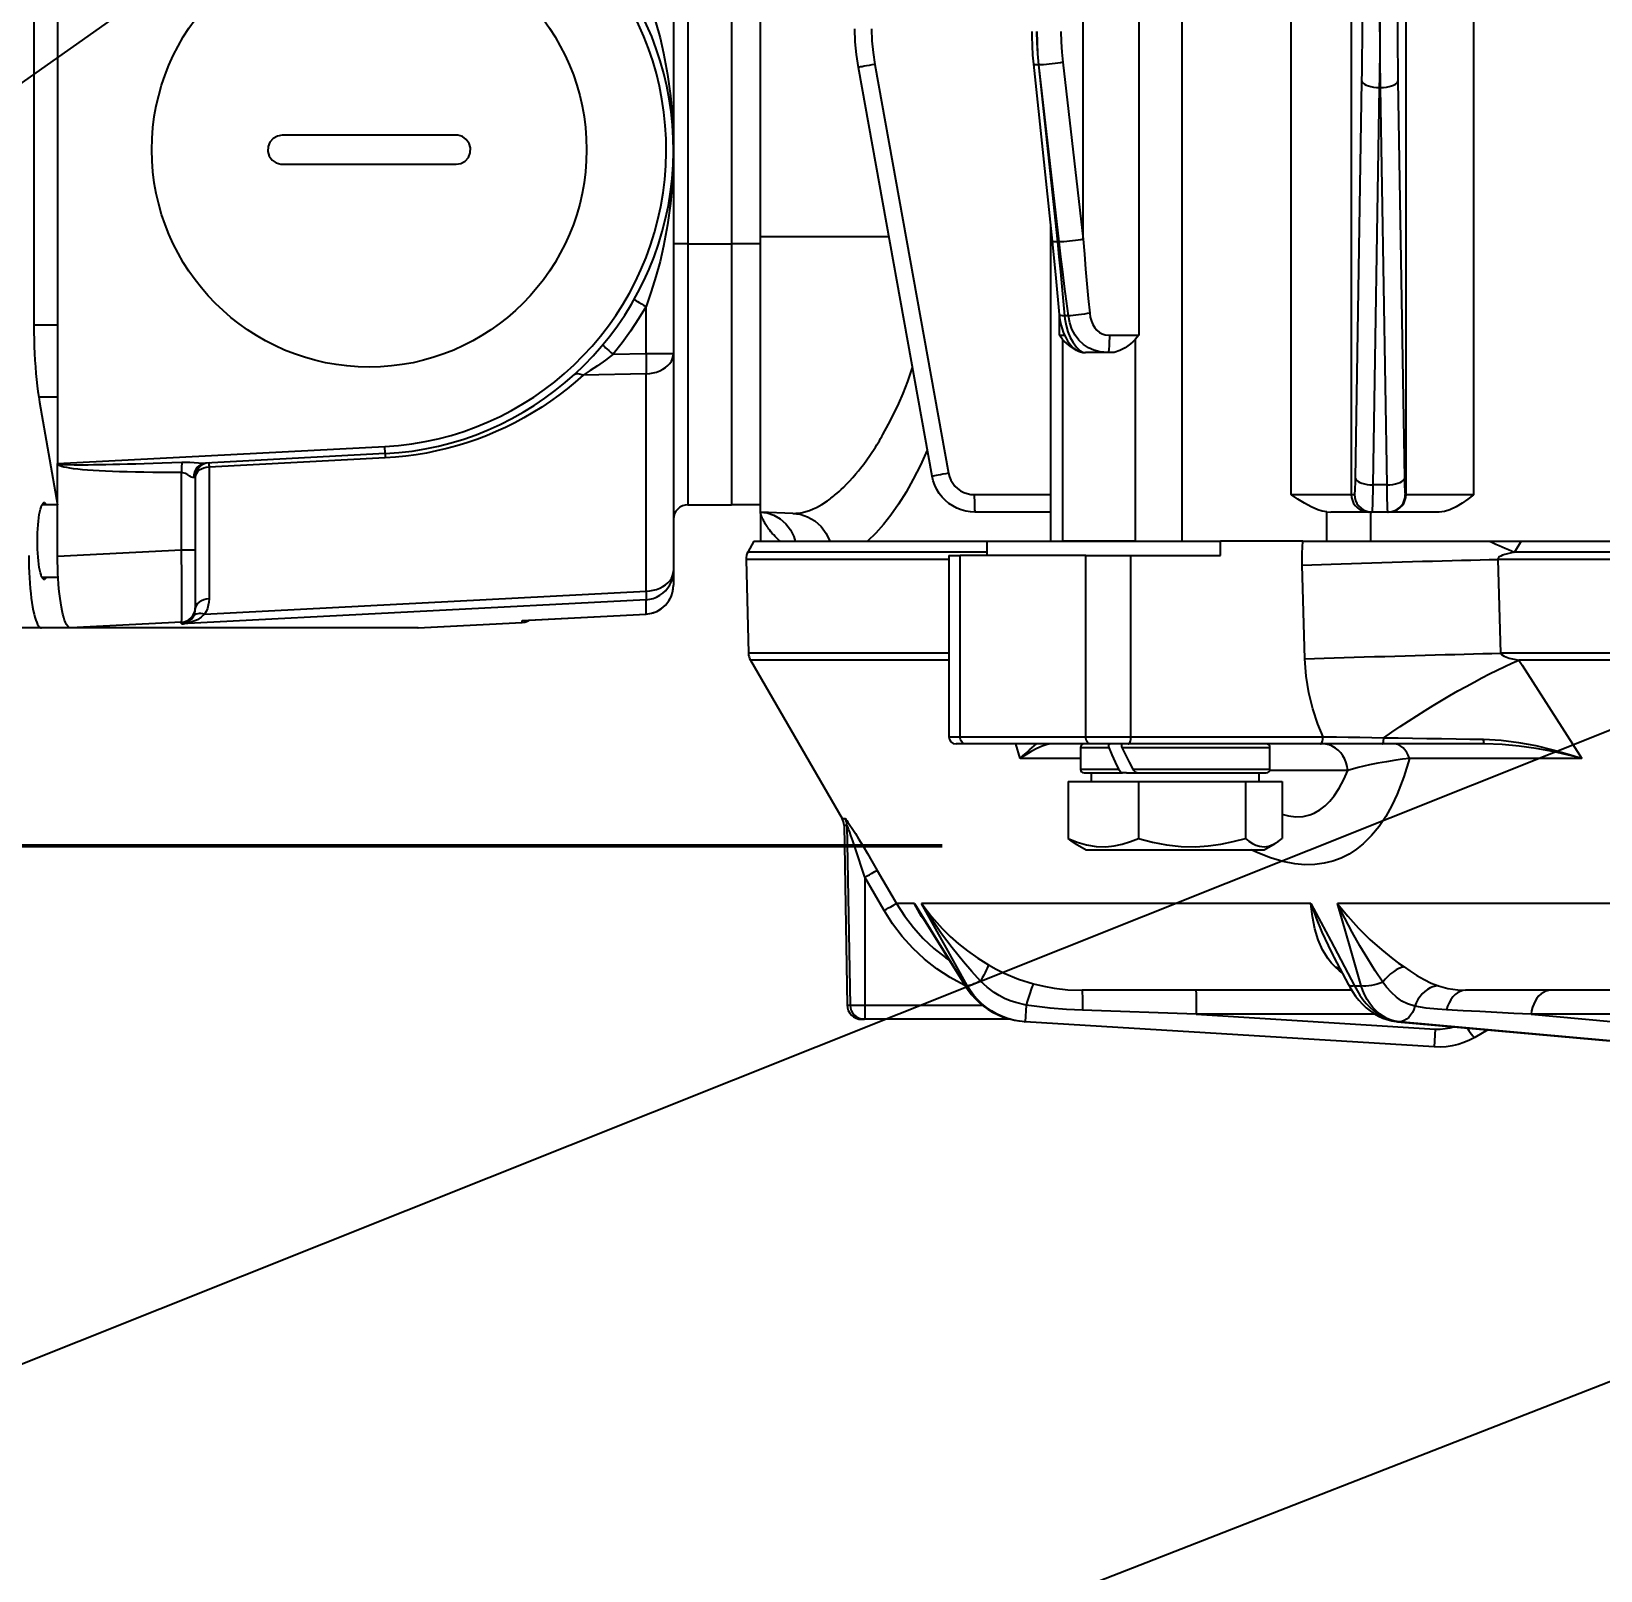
# Model space of a CAD drawing. Header units: millimetres. Extents: x 184 to 2141, y 95 to 1347.
# Drawn here: x 747.52 to 791.14, y 658.96 to 701.73 of the extents above; entities that cross this region are included whole.
import ezdxf
from ezdxf import colors
from ezdxf.entities.mleader import LeaderData, LeaderLine
from ezdxf.math import Vec2, Vec3

# ---------------------------------------------------------------- set-up
doc = ezdxf.new("R2010")
doc.units = ezdxf.units.MM
doc.layers.add('chuda', color=61, linetype='Continuous')
doc.layers.add('gruba', color=7, linetype='Continuous', lineweight=50)
doc.styles.get("Standard").update_dxf_attribs({"font": 'arial.ttf'})

msp = doc.modelspace()

# ---------------------------------------------------------------- linework, layer by layer
at = {"color": 7, "linetype": 'Continuous'}
for p, q in [((785.728, 688.86), (785.728, 783.823)), ((787.607, 783.823), (787.607, 688.86)), ((767.786, 696.028), (767.786, 745.765)), ((782.539, 688.86), (782.539, 740.255)), ((784.208, 740.255), (784.208, 688.86)), ((779.495, 740.082), (779.495, 687.571)), ((776.753, 695.956), (776.753, 739.652)), ((778.303, 739.652), (778.303, 693.29)), ((748.254, 729.316), (748.254, 689.724)), ((747.596, 725.474), (747.596, 693.566)), ((765.773, 723.212), (765.773, 695.827)), ((766.981, 723.212), (766.981, 695.827)), ((766.981, 723.212), (766.981, 695.827)), ((765.37, 720.595), (765.37, 698.445)), ((776.188, 700.875), (776.753, 695.956)), ((772.56, 689.37), (770.508, 700.731)), ((770.964, 700.817), (773.017, 689.456)), ((775.374, 700.824), (775.896, 695.905)), ((775.522, 700.8), (775.517, 700.8)), ((775.517, 700.8), (776.039, 695.881)), ((776.088, 695.881), (775.522, 700.8)), ((784.323, 689.313), (784.503, 700.355)), ((784.986, 700.174), (784.806, 689.131)), ((785.02, 700.174), (784.986, 700.174)), ((785.2, 689.131), (785.02, 700.174)), ((785.503, 700.355), (785.682, 689.313)), ((759.329, 698.847), (754.496, 698.847)), ((765.37, 698.445), (765.37, 692.784)), ((754.496, 698.042), (759.329, 698.042)), ((775.851, 696.333), (775.851, 687.571)), ((765.773, 695.827), (765.37, 695.827)), ((765.773, 695.827), (765.773, 688.578)), ((765.773, 695.827), (766.981, 695.827)), ((766.981, 695.827), (766.981, 688.578)), ((766.981, 695.827), (766.981, 688.578)), ((767.786, 695.827), (766.981, 695.827)), ((767.786, 688.376), (767.786, 696.028)), ((771.358, 696.028), (767.786, 696.028)), ((764.607, 692.784), (764.607, 694.088)), ((748.254, 693.566), (747.596, 693.566)), ((776.096, 693.29), (776.096, 693.816)), ((776.346, 693.828), (776.235, 693.828)), ((776.096, 693.29), (776.242, 693.29)), ((776.181, 693.174), (776.181, 687.571)), ((777.484, 693.29), (778.303, 693.29)), ((778.203, 693.174), (778.203, 687.571)), ((763.691, 692.764), (764.607, 692.784)), ((764.607, 692.784), (765.37, 692.784)), ((765.37, 692.784), (765.37, 686.745)), ((777.448, 692.806), (776.821, 692.806)), ((777.534, 692.806), (777.448, 692.806)), ((764.607, 692.215), (762.856, 692.177)), ((764.607, 686.176), (764.607, 692.215)), ((748.254, 691.572), (747.728, 691.572)), ((747.752, 691.43), (748.254, 688.581)), ((748.254, 689.724), (757.345, 690.2)), ((757.355, 689.999), (752.366, 689.737)), ((757.355, 689.999), (757.345, 690.2)), ((748.254, 689.699), (748.254, 689.724)), ((748.254, 687.147), (748.254, 689.699)), ((757.355, 689.881), (752.461, 689.625)), ((752.461, 689.625), (752.461, 685.965)), ((751.698, 687.326), (751.698, 689.473)), ((752.08, 689.34), (752.032, 689.335)), ((752.08, 689.34), (752.08, 687.326)), ((785.2, 689.131), (784.806, 689.131)), ((773.73, 688.86), (775.851, 688.86)), ((782.539, 688.86), (784.208, 688.86)), ((784.208, 688.86), (784.296, 688.86)), ((785.709, 688.86), (785.728, 688.86)), ((785.728, 688.86), (787.607, 688.86)), ((748.254, 688.578), (747.817, 688.578)), ((765.773, 688.578), (766.981, 688.578)), ((767.786, 688.578), (766.981, 688.578)), ((767.786, 688.376), (767.786, 687.571)), ((768.684, 688.34), (767.786, 688.376)), ((775.851, 688.376), (773.749, 688.376)), ((783.526, 688.383), (783.64, 688.376)), ((783.526, 687.571), (783.526, 688.383)), ((784.691, 688.376), (783.64, 688.376)), ((784.779, 688.376), (784.691, 688.376)), ((784.738, 688.376), (784.738, 687.571)), ((785.227, 688.376), (784.779, 688.376)), ((785.245, 688.376), (785.227, 688.376)), ((786.645, 688.376), (785.245, 688.376)), ((748.254, 687.147), (751.698, 687.326)), ((751.698, 687.326), (752.08, 687.326)), ((752.08, 687.326), (752.08, 685.717)), ((767.602, 687.571), (767.435, 687.263)), ((767.602, 687.571), (774.079, 687.571)), ((774.079, 687.571), (774.079, 687.168)), ((774.079, 687.571), (780.576, 687.571)), ((778.203, 687.571), (776.181, 687.571)), ((780.576, 687.168), (780.576, 687.571)), ((782.861, 687.571), (780.576, 687.571)), ((782.861, 687.571), (788.045, 687.571)), ((788.045, 687.571), (788.924, 687.571)), ((788.924, 687.571), (788.741, 687.263)), ((788.924, 687.571), (836.054, 687.571)), ((767.386, 687.06), (767.455, 684.453)), ((773.021, 687.06), (767.386, 687.06)), ((774.079, 687.263), (767.435, 687.263)), ((773.021, 687.168), (773.021, 682.134)), ((773.021, 687.168), (773.336, 687.168)), ((776.829, 687.168), (773.336, 687.168)), ((773.336, 682.134), (773.336, 687.168)), ((776.829, 687.168), (778.082, 687.168)), ((776.829, 682.134), (776.829, 687.168)), ((778.082, 687.168), (780.576, 687.168)), ((778.082, 682.134), (778.082, 687.168)), ((782.92, 684.295), (782.841, 686.902)), ((836.697, 687.06), (788.282, 687.06)), ((788.282, 687.06), (788.355, 684.453)), ((836.237, 687.263), (788.741, 687.263)), ((747.817, 686.564), (748.269, 686.564)), ((765.37, 686.745), (765.37, 686.345)), ((752.34, 685.536), (764.607, 686.176)), ((764.607, 685.941), (751.698, 685.267)), ((752.08, 685.717), (752.08, 685.68)), ((764.607, 685.541), (764.607, 685.941)), ((747.809, 685.155), (745.795, 685.155)), ((748.609, 685.155), (747.809, 685.155)), ((751.698, 685.315), (748.609, 685.155)), ((758.267, 685.155), (748.609, 685.155)), ((751.698, 685.267), (751.698, 685.315)), ((758.267, 685.155), (761.162, 685.308)), ((758.27, 685.155), (758.267, 685.155)), ((758.27, 685.155), (761.163, 685.308)), ((761.162, 685.36), (764.607, 685.541)), ((761.162, 685.308), (761.162, 685.36)), ((761.163, 685.308), (761.162, 685.308)), ((761.171, 685.36), (764.607, 685.541)), ((764.607, 685.541), (764.607, 685.541)), ((773.021, 684.453), (767.455, 684.453)), ((836.623, 684.453), (788.355, 684.453)), ((767.509, 684.261), (770.054, 679.864)), ((773.021, 684.261), (767.509, 684.261)), ((836.11, 684.261), (788.868, 684.261)), ((773.021, 682.134), (773.336, 682.134)), ((773.336, 682.134), (776.829, 682.134)), ((776.829, 682.134), (778.082, 682.134)), ((778.082, 682.134), (783.421, 682.134)), ((773.485, 681.933), (773.222, 681.933)), ((776.964, 681.933), (773.485, 681.933)), ((775.004, 681.531), (774.886, 681.933)), ((775.98, 681.933), (775.876, 681.933)), ((775.98, 681.933), (775.98, 681.933)), ((776.679, 681.832), (776.679, 681.228)), ((776.679, 681.832), (777.478, 681.832)), ((778.009, 681.933), (776.964, 681.933)), ((777.843, 681.832), (781.947, 681.832)), ((783.348, 681.933), (778.009, 681.933)), ((781.947, 681.228), (781.947, 681.832)), ((785.075, 681.933), (783.348, 681.933)), ((787.912, 681.933), (785.075, 681.933)), ((776.679, 681.531), (775.004, 681.531)), ((776.679, 681.228), (777.744, 681.228)), ((778.146, 681.228), (781.947, 681.228)), ((790.617, 681.531), (785.826, 681.531)), ((776.339, 680.886), (776.339, 679.308)), ((776.339, 680.886), (778.292, 680.886)), ((776.78, 681.127), (777.85, 681.127)), ((776.977, 681.127), (776.977, 680.886)), ((777.964, 681.127), (777.85, 681.127)), ((777.964, 681.127), (778.256, 681.127)), ((778.258, 681.127), (781.846, 681.127)), ((778.292, 680.886), (778.292, 679.308)), ((778.292, 680.886), (781.267, 680.886)), ((781.267, 680.886), (781.267, 679.308)), ((781.267, 680.886), (782.287, 680.886)), ((781.649, 680.886), (781.649, 681.127)), ((784.107, 681.198), (781.942, 681.198)), ((782.287, 680.886), (782.287, 679.308)), ((770.054, 679.864), (770.137, 679.864)), ((770.109, 679.669), (770.196, 674.677)), ((770.191, 679.669), (770.109, 679.669)), ((770.191, 679.669), (770.278, 674.677)), ((776.532, 679.169), (776.836, 678.993)), ((781.79, 678.993), (782.094, 679.169)), ((776.836, 678.993), (778.477, 678.993)), ((778.477, 678.993), (781.79, 678.993)), ((771.222, 677.303), (770.687, 678.226)), ((770.687, 678.226), (770.687, 674.677)), ((772.066, 677.498), (771.569, 677.498)), ((783.086, 677.498), (772.266, 677.498)), ((804.216, 677.498), (783.823, 677.498)), ((772.271, 677.15), (773.482, 675.202)), ((773.482, 675.219), (773.535, 675.216)), ((784.296, 675.213), (784.478, 675.213)), ((770.196, 674.677), (770.278, 674.677)), ((770.278, 674.677), (770.687, 674.677)), ((770.687, 674.677), (773.951, 674.677)), ((770.687, 674.677), (770.687, 674.281)), ((775.176, 674.676), (775.147, 674.213)), ((784.215, 675.086), (776.724, 675.086)), ((803.481, 675.086), (787.382, 675.086)), ((770.68, 674.281), (770.598, 674.281)), ((770.687, 674.281), (770.68, 674.281)), ((774.737, 674.281), (770.687, 674.281)), ((779.897, 674.421), (776.739, 674.532)), ((784.876, 674.421), (779.897, 674.421)), ((779.897, 674.421), (786.541, 674.011)), ((789.202, 674.421), (793.73, 674.012)), ((794.624, 674.421), (789.202, 674.421)), ((775.125, 674.216), (775.14, 674.214)), ((775.147, 674.213), (775.14, 674.214)), ((786.51, 673.513), (775.147, 674.213)), ((785.489, 674.214), (793.236, 673.515)), ((785.517, 674.212), (785.489, 674.214)), ((785.541, 674.212), (785.517, 674.212)), ((785.517, 674.212), (793.263, 673.514)), ((793.286, 673.514), (785.541, 674.212)), ((786.541, 674.011), (786.51, 673.513)), ((788.002, 673.987), (787.641, 673.779))]:
    msp.add_line(p, q, dxfattribs=at)
at = {"color": 7, "linetype": 'Continuous', "flags": 128}
for points in [[(764.607, 702.801), (764.752, 702.388), (764.882, 701.971), (764.995, 701.551), (765.092, 701.13), (765.203, 700.536), (765.285, 699.939), (765.34, 699.342), (765.366, 698.744), (765.369, 698.557)], [(784.503, 700.355), (784.507, 700.605), (784.51, 700.859), (784.513, 701.117), (784.515, 701.378), (784.517, 701.641), (784.518, 701.906), (784.519, 702.173), (784.519, 702.44)], [(785.002, 702.44), (785.002, 702.15), (785.001, 701.86), (785, 701.572), (784.998, 701.285), (784.996, 701.002), (784.993, 700.722), (784.989, 700.445), (784.986, 700.174)], [(785.02, 700.174), (785.016, 700.445), (785.013, 700.722), (785.01, 701.002), (785.008, 701.285), (785.006, 701.572), (785.005, 701.86), (785.004, 702.15), (785.004, 702.44)], [(785.487, 702.44), (785.487, 702.173), (785.488, 701.906), (785.489, 701.641), (785.491, 701.378), (785.493, 701.117), (785.496, 700.859), (785.499, 700.605), (785.503, 700.355)], [(770.508, 700.731), (770.455, 701.087), (770.423, 701.445), (770.412, 701.805)], [(770.876, 701.805), (770.886, 701.474), (770.915, 701.144), (770.964, 700.817)], [(775.327, 701.733), (775.328, 701.594), (775.336, 701.333), (775.352, 701.073), (775.374, 700.824)], [(775.468, 701.733), (775.474, 701.421), (775.49, 701.11), (775.517, 700.8)], [(775.522, 700.8), (775.493, 701.11), (775.475, 701.421), (775.469, 701.733)], [(776.139, 701.733), (776.144, 701.446), (776.161, 701.16), (776.188, 700.875)], [(776.188, 700.875), (776.124, 700.862), (776.052, 700.85), (775.975, 700.838), (775.894, 700.828), (775.812, 700.819), (775.732, 700.811), (775.656, 700.806), (775.585, 700.802), (775.522, 700.8)], [(770.964, 700.817), (770.884, 700.803), (770.807, 700.788), (770.735, 700.775), (770.67, 700.763), (770.614, 700.752), (770.569, 700.744), (770.535, 700.737), (770.515, 700.733), (770.508, 700.731)], [(775.517, 700.8), (775.464, 700.802), (775.423, 700.806), (775.393, 700.811), (775.377, 700.819), (775.374, 700.824)], [(784.503, 700.355), (784.513, 700.324), (784.537, 700.294), (784.573, 700.266), (784.622, 700.241), (784.681, 700.218), (784.749, 700.2), (784.824, 700.186), (784.904, 700.177), (784.986, 700.174)], [(785.02, 700.174), (785.102, 700.177), (785.182, 700.186), (785.256, 700.2), (785.325, 700.218), (785.384, 700.241), (785.432, 700.266), (785.469, 700.294), (785.493, 700.324), (785.503, 700.355)], [(754.496, 698.847), (754.362, 698.825), (754.244, 698.758), (754.154, 698.656), (754.103, 698.531), (754.096, 698.396), (754.135, 698.267), (754.213, 698.158), (754.323, 698.081), (754.453, 698.044), (754.496, 698.042)], [(759.329, 698.042), (759.463, 698.065), (759.582, 698.131), (759.671, 698.233), (759.722, 698.358), (759.729, 698.493), (759.691, 698.622), (759.612, 698.731), (759.502, 698.808), (759.372, 698.845), (759.329, 698.847)], [(765.37, 698.445), (765.37, 698.433), (765.366, 698.145), (765.34, 697.548), (765.285, 696.95), (765.203, 696.353), (765.092, 695.76), (764.995, 695.338), (764.882, 694.918), (764.752, 694.501), (764.607, 694.088)], [(765.369, 698.534), (765.37, 698.456), (765.37, 698.445)], [(775.896, 695.905), (776, 694.873), (776.091, 693.862)], [(776.039, 695.881), (775.986, 695.883), (775.944, 695.886), (775.915, 695.892), (775.899, 695.899), (775.896, 695.905)], [(776.039, 695.881), (776.082, 695.467), (776.123, 695.054), (776.163, 694.642), (776.2, 694.234), (776.235, 693.828)], [(776.753, 695.956), (776.689, 695.943), (776.617, 695.931), (776.54, 695.919), (776.459, 695.909), (776.378, 695.899), (776.298, 695.892), (776.221, 695.886), (776.15, 695.883), (776.088, 695.881)], [(776.346, 693.828), (776.291, 694.234), (776.238, 694.642), (776.186, 695.054), (776.136, 695.467), (776.088, 695.881)], [(776.753, 695.956), (776.788, 695.541), (776.824, 695.128), (776.86, 694.717), (776.898, 694.308), (776.937, 693.903)], [(764.607, 694.088), (764.4, 693.742), (764.179, 693.405), (763.942, 693.079), (763.691, 692.764)], [(764.277, 694.286), (764.282, 694.281), (764.3, 694.269), (764.33, 694.25), (764.371, 694.225), (764.42, 694.196), (764.478, 694.162), (764.541, 694.126), (764.607, 694.088)], [(776.235, 693.828), (776.182, 693.832), (776.141, 693.838), (776.111, 693.846), (776.095, 693.855), (776.091, 693.862)], [(776.092, 693.862), (776.1, 693.778), (776.118, 693.669), (776.142, 693.564), (776.171, 693.463), (776.204, 693.372), (776.239, 693.287), (776.279, 693.207), (776.319, 693.138), (776.362, 693.073), (776.412, 693.009), (776.454, 692.964), (776.491, 692.93), (776.531, 692.9), (776.575, 692.872), (776.625, 692.847), (776.681, 692.827), (776.743, 692.813), (776.809, 692.807), (776.82, 692.807)], [(776.937, 693.903), (776.866, 693.89), (776.79, 693.878), (776.71, 693.866), (776.63, 693.855), (776.551, 693.846), (776.476, 693.838), (776.407, 693.832), (776.346, 693.828)], [(776.937, 693.903), (776.954, 693.79), (776.984, 693.68), (777.023, 693.584), (777.076, 693.495), (777.135, 693.426), (777.206, 693.368), (777.281, 693.328), (777.364, 693.302), (777.484, 693.29)], [(747.596, 693.566), (747.597, 693.368), (747.6, 693.171), (747.606, 692.976), (747.614, 692.784), (747.624, 692.595), (747.636, 692.41), (747.651, 692.23), (747.667, 692.055), (747.685, 691.887), (747.706, 691.727), (747.728, 691.574), (747.752, 691.43)], [(776.235, 693.828), (776.244, 693.746), (776.279, 693.561), (776.33, 693.388), (776.398, 693.225), (776.476, 693.085), (776.571, 692.959), (776.667, 692.869), (776.749, 692.822), (776.821, 692.806)], [(777.448, 692.806), (777.218, 692.827), (777.056, 692.87), (776.905, 692.937), (776.763, 693.032), (776.639, 693.149), (776.531, 693.294), (776.445, 693.458), (776.383, 693.638), (776.346, 693.828)], [(763.403, 693.022), (763.407, 693.016), (763.422, 693), (763.448, 692.975), (763.483, 692.943), (763.527, 692.904), (763.577, 692.861), (763.633, 692.813), (763.691, 692.764)], [(776.181, 693.174), (776.098, 693.288), (776.096, 693.29)], [(776.609, 692.855), (776.572, 692.868), (776.4, 692.972), (776.236, 693.112), (776.181, 693.174)], [(777.484, 693.29), (777.483, 693.206), (777.482, 693.124), (777.479, 693.048), (777.475, 692.979), (777.471, 692.92), (777.466, 692.871), (777.46, 692.836), (777.454, 692.814), (777.448, 692.806)], [(778.203, 693.174), (778.139, 693.107), (778.071, 693.047), (777.925, 692.94), (777.778, 692.861), (777.621, 692.814), (777.534, 692.806)], [(778.303, 693.29), (778.301, 693.288), (778.203, 693.174)], [(763.691, 692.764), (763.478, 692.6), (763.259, 692.442), (763.057, 692.305), (762.856, 692.177)], [(764.607, 692.784), (764.608, 692.705), (764.609, 692.627), (764.61, 692.551), (764.61, 692.476), (764.61, 692.405), (764.609, 692.337), (764.608, 692.274), (764.607, 692.215)], [(764.607, 692.215), (764.708, 692.224), (764.807, 692.241), (764.902, 692.267), (764.991, 692.301), (765.074, 692.343), (765.149, 692.392), (765.214, 692.447), (765.269, 692.508), (765.313, 692.573), (765.344, 692.641), (765.363, 692.712), (765.37, 692.784)], [(762.856, 692.177), (762.639, 691.986), (762.415, 691.802), (762.186, 691.625), (761.951, 691.456), (761.711, 691.294), (761.465, 691.141), (761.215, 690.996), (760.96, 690.858), (760.701, 690.73), (760.438, 690.61), (760.17, 690.498), (759.9, 690.395), (759.626, 690.302), (759.349, 690.217), (759.07, 690.141), (758.788, 690.074), (758.504, 690.017), (758.219, 689.969), (757.932, 689.93), (757.644, 689.901), (757.355, 689.881)], [(762.606, 692.191), (762.627, 692.206), (762.652, 692.216), (762.68, 692.222), (762.711, 692.223), (762.745, 692.219), (762.781, 692.209), (762.818, 692.196), (762.856, 692.177)], [(768.684, 688.34), (768.77, 688.341), (768.86, 688.348), (768.953, 688.364), (769.05, 688.388), (769.151, 688.42), (769.255, 688.462), (769.346, 688.506), (769.49, 688.585), (769.647, 688.687), (769.679, 688.71), (769.712, 688.734), (769.746, 688.76), (769.78, 688.786), (769.814, 688.813), (769.849, 688.842), (769.885, 688.872), (769.921, 688.903), (769.973, 688.949), (770.034, 689.005), (770.102, 689.071), (770.179, 689.148), (770.266, 689.239), (770.351, 689.334), (770.438, 689.435), (770.51, 689.522), (770.566, 689.593), (770.657, 689.71), (770.828, 689.948), (770.983, 690.181), (771.02, 690.241), (771.057, 690.3), (771.093, 690.359), (771.127, 690.416), (771.16, 690.473), (771.192, 690.528), (771.349, 690.814), (771.495, 691.102), (771.628, 691.389), (771.75, 691.673), (771.88, 692.004), (771.998, 692.337), (772.015, 692.389)], [(757.355, 689.999), (757.354, 689.997), (757.354, 689.991), (757.354, 689.982), (757.353, 689.968), (757.354, 689.951), (757.354, 689.931), (757.354, 689.908), (757.355, 689.881)], [(772.428, 690.105), (772.423, 690.094), (772.232, 689.676), (772.035, 689.287), (771.832, 688.926), (771.624, 688.594), (771.414, 688.293), (771.204, 688.026), (770.994, 687.791), (770.763, 687.571)], [(748.254, 689.724), (748.256, 689.723), (748.274, 689.716)], [(748.274, 689.716), (748.272, 689.714), (748.269, 689.712), (748.267, 689.71), (748.264, 689.707), (748.261, 689.705), (748.259, 689.703), (748.256, 689.701), (748.254, 689.699)], [(751.698, 689.473), (751.422, 689.474), (751.155, 689.475), (750.898, 689.477), (750.652, 689.48), (750.416, 689.485), (750.191, 689.49), (749.978, 689.496), (749.775, 689.503), (749.585, 689.511), (749.406, 689.52), (749.24, 689.53), (749.086, 689.541), (748.944, 689.553), (748.815, 689.566), (748.699, 689.58), (748.596, 689.594), (748.506, 689.61), (748.429, 689.626), (748.365, 689.643), (748.315, 689.661), (748.278, 689.679), (748.254, 689.699)], [(748.274, 689.716), (748.297, 689.71), (748.333, 689.705), (748.383, 689.701), (748.446, 689.698), (748.522, 689.695), (748.612, 689.693), (748.714, 689.692), (748.83, 689.691), (748.958, 689.691), (749.099, 689.692), (749.252, 689.694), (749.418, 689.696), (749.596, 689.7), (749.786, 689.703), (749.987, 689.708), (750.2, 689.713), (750.425, 689.72), (750.66, 689.726), (750.906, 689.734), (751.162, 689.742), (751.428, 689.751), (751.704, 689.76)], [(751.704, 689.76), (751.703, 689.731), (751.702, 689.699), (751.701, 689.665), (751.7, 689.629), (751.699, 689.591), (751.699, 689.553), (751.698, 689.513), (751.698, 689.473)], [(751.704, 689.76), (751.928, 689.759), (752.165, 689.744), (752.32, 689.737), (752.366, 689.737)], [(752.366, 689.737), (752.299, 689.727), (752.235, 689.702), (752.177, 689.663), (752.127, 689.613), (752.086, 689.553), (752.056, 689.485), (752.037, 689.412), (752.032, 689.335)], [(752.461, 689.625), (752.386, 689.617), (752.314, 689.599), (752.248, 689.572), (752.19, 689.536), (752.143, 689.494), (752.109, 689.446), (752.087, 689.394), (752.08, 689.34)], [(752.461, 689.742), (752.461, 689.741), (752.46, 689.735), (752.46, 689.725), (752.46, 689.712), (752.46, 689.695), (752.46, 689.675), (752.461, 689.651), (752.461, 689.625)], [(752.032, 689.335), (752.009, 689.338), (751.977, 689.35), (751.942, 689.37), (751.931, 689.376), (751.874, 689.412), (751.811, 689.446), (751.736, 689.47), (751.698, 689.473)], [(773.017, 689.456), (772.936, 689.441), (772.859, 689.427), (772.787, 689.414), (772.722, 689.402), (772.666, 689.391), (772.621, 689.382), (772.587, 689.376), (772.567, 689.372), (772.56, 689.37)], [(773.749, 688.376), (773.62, 688.383), (773.493, 688.404), (773.368, 688.438), (773.247, 688.486), (773.133, 688.546), (773.025, 688.617), (772.926, 688.7), (772.836, 688.793), (772.757, 688.895), (772.689, 689.005), (772.633, 689.122), (772.59, 689.244), (772.56, 689.37)], [(773.017, 689.456), (773.041, 689.358), (773.079, 689.265), (773.13, 689.178), (773.192, 689.098), (773.265, 689.028), (773.347, 688.969), (773.436, 688.922), (773.531, 688.888), (773.629, 688.867), (773.73, 688.86)], [(784.296, 688.86), (784.3, 688.866), (784.304, 688.885), (784.308, 688.916), (784.311, 688.958), (784.314, 689.012), (784.317, 689.075), (784.32, 689.147), (784.322, 689.227), (784.323, 689.313)], [(784.323, 689.313), (784.333, 689.282), (784.357, 689.252), (784.394, 689.224), (784.443, 689.198), (784.502, 689.176), (784.57, 689.158), (784.645, 689.144), (784.724, 689.135), (784.806, 689.131)], [(784.806, 689.131), (784.805, 689.013), (784.803, 688.902), (784.801, 688.799), (784.799, 688.705), (784.797, 688.621), (784.794, 688.548), (784.791, 688.487), (784.788, 688.439), (784.785, 688.404), (784.782, 688.383), (784.779, 688.376)], [(785.2, 689.131), (785.281, 689.135), (785.361, 689.144), (785.436, 689.158), (785.504, 689.176), (785.563, 689.198), (785.612, 689.224), (785.649, 689.252), (785.672, 689.282), (785.682, 689.313)], [(785.227, 688.376), (785.223, 688.383), (785.22, 688.404), (785.217, 688.439), (785.214, 688.487), (785.212, 688.548), (785.209, 688.621), (785.207, 688.705), (785.204, 688.799), (785.203, 688.902), (785.201, 689.013), (785.2, 689.131)], [(785.682, 689.313), (785.684, 689.227), (785.686, 689.147), (785.689, 689.075), (785.692, 689.012), (785.695, 688.958), (785.698, 688.916), (785.702, 688.885), (785.706, 688.866), (785.709, 688.86)], [(747.692, 687.571), (747.693, 687.686), (747.696, 687.8), (747.701, 687.912), (747.709, 688.019), (747.718, 688.121), (747.73, 688.217), (747.743, 688.305), (747.758, 688.384), (747.774, 688.454), (747.792, 688.514), (747.81, 688.562), (747.829, 688.599), (747.849, 688.624), (747.87, 688.637), (747.89, 688.637), (747.91, 688.624), (747.93, 688.599), (747.942, 688.578)], [(773.73, 688.86), (773.73, 688.776), (773.731, 688.694), (773.733, 688.618), (773.734, 688.549), (773.737, 688.49), (773.74, 688.441), (773.743, 688.406), (773.746, 688.384), (773.749, 688.376)], [(783.526, 688.383), (783.402, 688.405), (783.28, 688.441), (783.088, 688.521), (782.903, 688.622), (782.721, 688.736), (782.542, 688.857), (782.539, 688.86)], [(784.208, 688.86), (784.216, 688.776), (784.237, 688.694), (784.273, 688.618), (784.321, 688.549), (784.381, 688.49), (784.45, 688.441), (784.526, 688.406), (784.607, 688.384), (784.691, 688.376)], [(784.296, 688.86), (784.304, 688.776), (784.325, 688.694), (784.361, 688.618), (784.409, 688.549), (784.469, 688.49), (784.538, 688.441), (784.614, 688.406), (784.695, 688.384), (784.779, 688.376)], [(785.227, 688.376), (785.31, 688.384), (785.392, 688.406), (785.468, 688.441), (785.537, 688.49), (785.596, 688.549), (785.645, 688.618), (785.68, 688.694), (785.702, 688.776), (785.709, 688.86)], [(785.245, 688.376), (785.329, 688.384), (785.41, 688.406), (785.486, 688.441), (785.555, 688.49), (785.615, 688.549), (785.663, 688.618), (785.699, 688.694), (785.72, 688.776), (785.728, 688.86)], [(787.607, 688.86), (787.604, 688.857), (787.448, 688.738), (787.289, 688.624), (787.123, 688.522), (786.95, 688.439), (786.801, 688.394), (786.645, 688.376)], [(768.335, 687.571), (768.291, 687.608), (768.245, 687.65), (768.198, 687.695), (768.155, 687.74), (768.116, 687.783), (768.079, 687.827), (768.044, 687.87), (768.02, 687.902), (767.997, 687.934), (767.976, 687.965), (767.957, 687.994), (767.939, 688.022), (767.922, 688.049), (767.907, 688.075), (767.892, 688.102), (767.867, 688.148), (767.847, 688.19), (767.831, 688.228), (767.818, 688.261), (767.806, 688.293), (767.8, 688.313), (767.795, 688.331), (767.791, 688.348), (767.788, 688.363), (767.787, 688.373), (767.786, 688.376)], [(767.786, 688.376), (767.971, 688.352), (768.158, 688.29), (768.337, 688.189), (768.496, 688.05), (768.624, 687.882), (768.716, 687.695), (768.754, 687.571)], [(768.684, 688.34), (768.889, 688.313), (769.096, 688.243), (769.294, 688.128), (769.47, 687.971), (769.612, 687.782), (769.713, 687.571)], [(747.942, 686.564), (747.93, 686.543), (747.91, 686.518), (747.89, 686.505), (747.87, 686.505), (747.849, 686.518), (747.829, 686.543), (747.81, 686.58), (747.792, 686.628), (747.774, 686.688), (747.758, 686.758), (747.743, 686.837), (747.73, 686.925), (747.718, 687.021), (747.709, 687.123), (747.701, 687.23), (747.696, 687.342), (747.693, 687.456), (747.692, 687.571)], [(751.698, 685.315), (751.7, 685.323), (751.701, 685.345), (751.703, 685.381), (751.704, 685.429), (751.705, 685.49), (751.706, 685.564), (751.706, 685.649), (751.707, 685.746), (751.707, 685.853), (751.707, 685.971), (751.707, 686.097), (751.706, 686.232), (751.706, 686.374), (751.705, 686.523), (751.704, 686.677), (751.703, 686.835), (751.701, 686.997), (751.7, 687.161), (751.698, 687.326)], [(782.841, 686.902), (782.841, 687.236), (782.861, 687.571)], [(788.045, 687.571), (788.135, 687.529), (788.225, 687.488), (788.313, 687.448), (788.4, 687.409), (788.487, 687.371), (788.573, 687.334), (788.657, 687.298), (788.741, 687.263)], [(747.454, 687.168), (747.455, 687.01), (747.458, 686.853), (747.463, 686.698), (747.471, 686.546), (747.481, 686.398), (747.492, 686.254), (747.506, 686.116), (747.521, 685.985), (747.539, 685.861), (747.558, 685.744), (747.578, 685.637), (747.6, 685.539), (747.623, 685.451), (747.648, 685.374), (747.673, 685.308), (747.699, 685.253), (747.726, 685.21), (747.753, 685.179), (747.781, 685.161), (747.809, 685.155)], [(748.609, 685.155), (748.581, 685.161), (748.553, 685.179), (748.525, 685.21), (748.499, 685.252), (748.472, 685.306), (748.447, 685.371), (748.423, 685.447), (748.4, 685.534), (748.378, 685.631), (748.358, 685.737), (748.339, 685.851), (748.321, 685.974), (748.306, 686.104), (748.292, 686.241), (748.281, 686.383), (748.271, 686.53), (748.264, 686.68), (748.258, 686.834), (748.255, 686.99), (748.254, 687.147)], [(782.841, 686.902), (783.107, 686.911), (783.378, 686.921), (783.652, 686.93), (783.93, 686.939), (784.21, 686.948), (784.492, 686.957), (784.775, 686.966), (785.058, 686.974), (785.342, 686.983), (785.624, 686.991), (785.906, 686.999), (786.186, 687.007), (786.463, 687.015), (786.737, 687.022), (787.007, 687.029), (787.273, 687.036), (787.534, 687.043), (787.789, 687.049), (788.039, 687.055), (788.282, 687.06)], [(788.741, 687.263), (788.583, 687.229), (788.478, 687.2), (788.407, 687.175), (788.36, 687.154), (788.319, 687.129), (788.294, 687.105), (788.285, 687.091), (788.281, 687.077), (788.281, 687.063), (788.282, 687.06)], [(764.607, 686.176), (764.708, 686.184), (764.807, 686.202), (764.902, 686.228), (764.991, 686.262), (765.074, 686.304), (765.149, 686.353), (765.214, 686.408), (765.269, 686.469), (765.313, 686.534), (765.344, 686.602), (765.363, 686.673), (765.37, 686.745)], [(764.607, 685.941), (764.708, 685.952), (764.807, 685.977), (764.902, 686.013), (764.991, 686.062), (765.074, 686.121), (765.149, 686.19), (765.214, 686.269), (765.269, 686.354), (765.313, 686.446), (765.344, 686.543), (765.363, 686.643), (765.37, 686.745)], [(764.607, 685.541), (764.708, 685.553), (764.807, 685.577), (764.902, 685.614), (764.991, 685.662), (765.074, 685.722), (765.149, 685.791), (765.214, 685.869), (765.269, 685.955), (765.313, 686.047), (765.344, 686.144), (765.363, 686.244), (765.37, 686.345)], [(764.607, 686.176), (764.608, 686.124), (764.609, 686.077), (764.61, 686.037), (764.61, 686.003), (764.61, 685.977), (764.609, 685.957), (764.608, 685.945), (764.607, 685.941)], [(751.698, 685.315), (751.774, 685.326), (751.846, 685.352), (751.912, 685.39), (751.969, 685.44), (752.016, 685.5), (752.051, 685.568), (752.073, 685.641), (752.08, 685.717)], [(752.019, 685.464), (752.045, 685.514), (752.064, 685.568), (752.076, 685.624), (752.08, 685.68)], [(752.461, 685.965), (752.386, 685.957), (752.314, 685.939), (752.248, 685.912), (752.19, 685.876), (752.143, 685.834), (752.109, 685.786), (752.087, 685.734), (752.08, 685.68)], [(752.461, 685.965), (752.457, 685.875), (752.442, 685.785), (752.417, 685.699), (752.383, 685.615), (752.34, 685.536)], [(752.34, 685.536), (752.245, 685.451), (752.139, 685.385), (751.964, 685.314), (751.78, 685.274), (751.701, 685.267), (751.698, 685.267)], [(751.698, 685.267), (751.7, 685.267), (751.739, 685.272), (751.832, 685.3), (751.92, 685.352), (751.972, 685.401), (752.019, 685.464)], [(752.34, 685.536), (752.288, 685.547), (752.238, 685.553), (752.19, 685.553), (752.146, 685.546), (752.106, 685.534), (752.071, 685.516), (752.042, 685.492), (752.019, 685.464)], [(761.162, 685.308), (761.238, 685.319), (761.31, 685.344), (761.357, 685.37)], [(761.162, 685.36), (761.165, 685.36), (761.171, 685.36)], [(761.165, 685.36), (761.164, 685.36), (761.162, 685.36)], [(782.92, 684.295), (783.186, 684.304), (783.456, 684.313), (783.73, 684.322), (784.008, 684.331), (784.287, 684.34), (784.569, 684.349), (784.851, 684.358), (785.135, 684.366), (785.418, 684.375), (785.7, 684.383), (785.982, 684.391), (786.261, 684.399), (786.538, 684.407), (786.812, 684.414), (787.082, 684.421), (787.347, 684.428), (787.608, 684.435), (787.863, 684.441), (788.113, 684.447), (788.355, 684.453)], [(783.421, 682.134), (783.279, 682.478), (783.137, 682.91), (783.028, 683.355), (782.954, 683.82), (782.92, 684.295)], [(788.355, 684.453), (788.363, 684.436), (788.382, 684.414), (788.46, 684.368), (788.593, 684.32), (788.73, 684.287), (788.868, 684.261)], [(785.109, 682.105), (785.336, 682.261), (785.565, 682.415), (785.795, 682.566), (786.025, 682.714), (786.256, 682.859), (786.486, 683.001), (786.716, 683.14), (786.944, 683.274), (787.171, 683.404), (787.396, 683.529), (787.618, 683.65), (787.836, 683.766), (788.052, 683.877), (788.263, 683.981), (788.47, 684.081), (788.671, 684.174), (788.868, 684.261)], [(788.868, 684.261), (788.957, 684.122), (790.358, 681.933), (790.617, 681.531)], [(773.485, 681.933), (773.456, 681.937), (773.428, 681.948), (773.402, 681.967), (773.379, 681.992), (773.361, 682.022), (773.347, 682.057), (773.339, 682.095), (773.336, 682.134)], [(776.964, 681.933), (776.938, 681.937), (776.913, 681.948), (776.889, 681.967), (776.869, 681.992), (776.852, 682.022), (776.839, 682.057), (776.831, 682.095), (776.829, 682.134)], [(778.009, 681.933), (778.023, 681.937), (778.037, 681.948), (778.05, 681.967), (778.061, 681.992), (778.07, 682.022), (778.077, 682.057), (778.081, 682.095), (778.082, 682.134)], [(783.348, 681.933), (783.362, 681.937), (783.376, 681.948), (783.389, 681.967), (783.4, 681.992), (783.409, 682.022), (783.416, 682.057), (783.42, 682.095), (783.421, 682.134)], [(783.421, 682.134), (783.8, 682.129), (784.121, 682.124), (784.447, 682.118), (784.777, 682.112), (785.109, 682.105)], [(785.075, 681.933), (785.081, 681.936), (785.087, 681.945), (785.093, 681.961), (785.098, 681.982), (785.102, 682.008), (785.105, 682.037), (785.108, 682.07), (785.109, 682.105)], [(785.109, 682.105), (785.507, 682.099), (785.908, 682.093), (786.311, 682.087), (786.717, 682.081), (787.124, 682.075), (787.503, 682.069), (787.882, 682.064)], [(775.004, 681.531), (775.007, 681.534), (775.142, 681.659), (775.266, 681.773), (775.393, 681.884), (775.454, 681.933)], [(775.876, 681.933), (775.754, 681.916), (775.619, 681.872), (775.472, 681.804), (775.313, 681.718), (775.164, 681.63), (775.007, 681.533), (775.004, 681.531)], [(777.478, 681.832), (777.465, 681.875), (777.466, 681.907), (777.478, 681.927), (777.493, 681.933), (777.495, 681.933)], [(777.744, 681.228), (777.652, 681.43), (777.563, 681.632), (777.478, 681.832)], [(777.843, 681.832), (777.834, 681.854), (777.826, 681.89), (777.829, 681.917), (777.842, 681.93), (777.853, 681.933)], [(778.146, 681.228), (778.042, 681.429), (777.941, 681.63), (777.843, 681.832)], [(784.107, 681.198), (784.092, 681.305), (784.065, 681.409), (784.025, 681.508), (783.975, 681.6), (783.914, 681.683), (783.843, 681.757), (783.765, 681.818), (783.68, 681.868), (783.589, 681.904), (783.496, 681.925), (783.401, 681.933)], [(785.826, 681.531), (785.79, 681.618), (785.747, 681.697), (785.699, 681.767), (785.645, 681.825), (785.587, 681.872), (785.526, 681.905), (785.462, 681.926), (785.398, 681.933)], [(787.882, 682.064), (788.369, 682.037), (788.85, 681.976), (789.333, 681.886), (789.808, 681.773), (790.211, 681.659), (790.608, 681.534), (790.617, 681.531)], [(787.912, 681.933), (787.907, 681.935), (787.902, 681.942), (787.898, 681.953), (787.894, 681.969), (787.89, 681.988), (787.887, 682.011), (787.884, 682.036), (787.882, 682.064)], [(790.617, 681.531), (790.608, 681.533), (790.211, 681.63), (789.808, 681.718), (789.346, 681.803), (788.877, 681.87), (788.397, 681.916), (787.912, 681.933)], [(777.85, 681.127), (777.83, 681.132), (777.809, 681.145), (777.787, 681.165), (777.764, 681.193), (777.745, 681.227), (777.744, 681.228)], [(778.258, 681.127), (778.258, 681.127), (778.239, 681.132), (778.217, 681.144), (778.191, 681.166), (778.165, 681.197), (778.146, 681.228)], [(785.826, 681.531), (785.672, 681.021), (785.485, 680.535), (785.336, 680.22), (785.168, 679.92), (784.981, 679.64), (784.772, 679.385), (784.541, 679.157), (784.351, 679.005), (784.147, 678.872), (783.929, 678.762), (783.698, 678.676), (783.451, 678.615), (783.19, 678.581), (782.92, 678.576), (782.642, 678.6), (782.304, 678.665), (781.958, 678.767), (781.609, 678.904), (781.424, 678.993)], [(785.826, 681.531), (785.632, 681.507), (785.448, 681.481), (785.185, 681.439), (784.942, 681.395), (784.717, 681.349), (784.401, 681.275), (784.107, 681.198)], [(782.287, 679.979), (782.31, 679.971), (782.461, 679.933), (782.669, 679.909), (782.87, 679.919), (783.059, 679.962), (783.177, 680.009), (783.334, 680.098), (783.48, 680.21), (783.612, 680.342), (783.732, 680.49), (783.874, 680.708), (783.998, 680.945), (784.107, 681.198)], [(770.137, 679.864), (770.146, 679.858), (770.162, 679.839), (770.187, 679.805), (770.218, 679.761), (770.274, 679.677), (770.336, 679.581), (770.424, 679.442), (770.515, 679.293), (770.637, 679.094), (770.76, 678.888), (770.884, 678.679), (771.035, 678.42)], [(770.191, 679.669), (770.19, 679.695), (770.187, 679.72), (770.183, 679.745), (770.177, 679.77), (770.169, 679.795), (770.16, 679.818), (770.149, 679.842), (770.137, 679.864)], [(770.687, 678.226), (770.606, 678.484), (770.505, 678.793), (770.403, 679.099), (770.353, 679.244), (770.303, 679.386), (770.269, 679.48), (770.237, 679.566), (770.22, 679.609), (770.205, 679.644), (770.195, 679.665), (770.191, 679.669)], [(776.532, 679.169), (776.435, 679.232), (776.339, 679.308)], [(776.339, 679.308), (776.593, 679.206), (776.85, 679.13), (777.117, 679.085), (777.385, 679.076), (777.613, 679.098), (777.839, 679.145), (778.067, 679.217), (778.292, 679.308)], [(778.292, 679.308), (778.679, 679.206), (779.071, 679.13), (779.477, 679.085), (779.885, 679.076), (780.232, 679.098), (780.577, 679.145), (780.924, 679.217), (781.267, 679.308)], [(781.267, 679.308), (781.362, 679.233), (781.458, 679.17), (781.556, 679.121), (781.655, 679.089), (781.785, 679.074), (781.915, 679.093), (782.048, 679.144), (782.179, 679.223), (782.287, 679.308)], [(770.687, 678.226), (770.752, 678.263), (770.814, 678.299), (770.872, 678.332), (770.923, 678.361), (770.967, 678.385), (771, 678.403), (771.023, 678.415), (771.035, 678.42)], [(771.035, 678.42), (771.438, 677.724), (771.569, 677.498)], [(771.222, 677.303), (771.286, 677.34), (771.349, 677.376), (771.407, 677.409), (771.458, 677.438), (771.501, 677.462), (771.535, 677.481), (771.558, 677.493), (771.569, 677.498)], [(773.473, 675.217), (773.45, 675.227), (773.062, 675.438), (772.692, 675.681), (772.346, 675.953), (772.024, 676.253), (771.727, 676.581), (771.459, 676.932), (771.222, 677.303)], [(771.569, 677.498), (771.788, 677.155), (772.036, 676.831), (772.31, 676.529), (772.607, 676.251), (772.927, 676), (773.027, 675.935)], [(772.066, 677.498), (772.696, 676.482), (773.482, 675.219)], [(772.066, 677.498), (772.071, 677.489), (772.273, 677.151)], [(772.368, 676.994), (772.267, 677.141), (772.07, 677.49), (772.066, 677.498)], [(773.535, 675.216), (772.954, 676.26), (772.266, 677.498)], [(772.266, 677.498), (772.271, 677.491), (772.538, 677.137), (772.836, 676.803), (773.058, 676.585), (773.293, 676.378), (773.541, 676.182), (773.824, 675.983), (774.123, 675.797)], [(773.904, 675.344), (773.661, 675.607), (773.426, 675.879), (773.115, 676.264), (772.82, 676.66), (772.538, 677.07), (772.271, 677.49), (772.266, 677.498)], [(783.086, 677.498), (783.634, 676.463), (784.296, 675.213)], [(783.756, 675.735), (783.656, 675.844), (783.565, 675.959), (783.41, 676.21), (783.285, 676.493), (783.192, 676.798), (783.126, 677.134), (783.086, 677.491), (783.086, 677.498)], [(783.086, 677.498), (783.089, 677.49), (783.233, 677.093), (783.39, 676.706), (783.562, 676.327), (783.705, 676.046)], [(784.478, 675.213), (784.181, 676.248), (783.823, 677.498)], [(783.823, 677.498), (783.828, 677.491), (784.107, 677.145), (784.403, 676.817), (784.722, 676.502), (785.052, 676.21), (785.363, 675.961), (785.519, 675.845), (785.675, 675.735)], [(785.084, 675.311), (784.874, 675.629), (784.664, 675.96), (784.445, 676.325), (784.231, 676.701), (784.024, 677.09), (783.827, 677.49), (783.823, 677.498)], [(783.704, 676.045), (783.722, 676.009), (784.133, 675.234)], [(774.123, 675.797), (774.119, 675.777), (774.107, 675.744), (774.088, 675.7), (774.063, 675.646), (774.031, 675.582), (773.994, 675.509), (773.951, 675.429), (773.904, 675.344)], [(774.123, 675.797), (774.34, 675.677), (774.564, 675.565), (774.962, 675.399), (775.375, 675.266)], [(783.952, 675.576), (783.879, 675.627), (783.756, 675.735)], [(783.756, 675.735), (783.837, 675.72), (783.886, 675.704)], [(785.675, 675.735), (785.604, 675.72), (785.53, 675.693), (785.453, 675.654), (785.376, 675.603), (785.299, 675.543), (785.223, 675.473), (785.151, 675.395), (785.084, 675.311)], [(785.675, 675.735), (785.833, 675.627), (786.033, 675.497), (786.229, 675.383), (786.428, 675.286), (786.629, 675.208)], [(773.482, 675.219), (773.481, 675.204), (773.482, 675.202)], [(773.482, 675.219), (773.579, 675.073), (773.688, 674.935), (773.813, 674.803), (773.948, 674.683), (774.089, 674.577), (774.238, 674.484), (774.399, 674.401), (774.567, 674.332), (774.846, 674.253), (775.125, 674.216)], [(773.483, 675.203), (773.557, 675.092), (773.651, 674.97), (773.754, 674.856), (773.865, 674.748), (773.983, 674.65), (774.108, 674.56), (774.239, 674.48), (774.374, 674.411), (774.514, 674.351), (774.551, 674.339)], [(773.904, 675.344), (773.839, 675.313), (773.778, 675.286), (773.721, 675.262), (773.67, 675.243), (773.625, 675.229), (773.587, 675.219), (773.557, 675.215), (773.535, 675.216)], [(775.147, 674.213), (774.981, 674.23), (774.817, 674.261), (774.651, 674.306), (774.49, 674.366), (774.345, 674.434), (774.205, 674.513), (774.069, 674.606), (773.941, 674.711), (773.826, 674.822), (773.72, 674.943), (773.622, 675.075), (773.535, 675.216)], [(775.176, 674.676), (774.88, 674.743), (774.724, 674.796), (774.573, 674.862), (774.423, 674.94), (774.28, 675.03), (774.086, 675.178), (773.904, 675.344)], [(775.375, 675.266), (775.367, 675.254), (775.355, 675.231), (775.341, 675.195), (775.323, 675.147), (775.303, 675.089), (775.28, 675.022), (775.256, 674.945), (775.23, 674.861), (775.203, 674.771), (775.176, 674.676)], [(775.375, 675.266), (775.659, 675.197), (775.947, 675.145), (776.333, 675.101), (776.724, 675.086)], [(784.296, 675.213), (784.246, 675.206), (784.204, 675.204), (784.171, 675.208), (784.147, 675.218), (784.133, 675.233)], [(784.135, 675.235), (784.164, 675.178), (784.242, 675.049), (784.327, 674.926), (784.42, 674.81), (784.519, 674.701), (784.625, 674.602), (784.735, 674.513), (784.848, 674.437), (784.964, 674.371), (785.084, 674.316), (785.207, 674.272), (785.331, 674.239), (785.456, 674.219), (785.489, 674.216)], [(784.296, 675.213), (784.444, 674.954), (784.53, 674.833), (784.621, 674.72), (784.72, 674.616), (784.823, 674.522), (784.933, 674.437), (785.048, 674.365), (785.161, 674.307), (785.277, 674.263), (785.397, 674.23), (785.517, 674.212)], [(785.084, 675.311), (785.008, 675.281), (784.93, 675.255), (784.85, 675.234), (784.77, 675.218), (784.691, 675.208), (784.615, 675.204), (784.544, 675.206), (784.478, 675.213)], [(785.541, 674.212), (785.425, 674.23), (785.312, 674.26), (785.199, 674.306), (785.091, 674.365), (784.99, 674.435), (784.896, 674.517), (784.805, 674.613), (784.721, 674.72), (784.65, 674.83), (784.586, 674.948), (784.528, 675.077), (784.478, 675.213)], [(785.97, 674.647), (785.767, 674.709), (785.611, 674.789), (785.464, 674.894), (785.326, 675.021), (785.19, 675.175), (785.084, 675.311)], [(786.629, 675.208), (786.552, 675.202), (786.474, 675.183), (786.397, 675.151), (786.321, 675.108), (786.248, 675.053), (786.18, 674.988), (786.117, 674.913), (786.061, 674.831), (786.011, 674.742), (785.97, 674.647)], [(786.629, 675.208), (786.891, 675.136), (787.167, 675.096), (787.382, 675.086)], [(770.278, 674.677), (770.287, 674.599), (770.311, 674.525), (770.349, 674.456), (770.399, 674.396), (770.459, 674.347), (770.528, 674.311), (770.603, 674.289), (770.68, 674.281)], [(776.739, 674.532), (776.29, 674.555), (775.841, 674.592), (775.176, 674.676)], [(776.724, 675.086), (776.726, 675.08), (776.728, 675.061), (776.73, 675.03), (776.731, 674.987), (776.733, 674.933), (776.735, 674.869), (776.736, 674.795), (776.737, 674.714), (776.738, 674.625), (776.739, 674.532)], [(779.888, 675.086), (779.889, 675.08), (779.89, 675.061), (779.892, 675.029), (779.893, 674.985), (779.893, 674.929), (779.894, 674.864), (779.895, 674.789), (779.896, 674.705), (779.896, 674.615), (779.897, 674.52), (779.897, 674.421)], [(787.382, 675.086), (787.305, 675.079), (787.23, 675.056), (787.158, 675.018), (787.09, 674.967), (787.027, 674.902), (786.971, 674.825), (786.923, 674.739), (786.884, 674.643), (786.855, 674.54)], [(789.756, 675.086), (789.685, 675.08), (789.615, 675.061), (789.547, 675.029), (789.483, 674.985), (789.423, 674.929), (789.368, 674.864), (789.319, 674.789), (789.278, 674.705), (789.244, 674.615), (789.219, 674.52), (789.202, 674.421)], [(785.97, 674.647), (785.942, 674.556), (785.904, 674.473), (785.857, 674.397), (785.803, 674.333), (785.742, 674.281), (785.677, 674.243), (785.609, 674.22), (785.541, 674.212)], [(786.855, 674.54), (786.607, 674.558), (786.287, 674.594), (785.97, 674.647)], [(789.202, 674.421), (788.726, 674.445), (788.253, 674.469), (787.783, 674.493), (787.317, 674.517), (786.855, 674.54)], [(786.541, 674.011), (786.678, 674.009), (786.815, 674.021), (786.95, 674.046), (787.05, 674.073)], [(787.43, 674.039), (787.473, 673.974), (787.515, 673.914), (787.552, 673.863), (787.584, 673.823), (787.61, 673.796), (787.629, 673.781), (787.641, 673.779)], [(787.641, 673.779), (787.492, 673.701), (787.337, 673.636), (787.177, 673.583), (787.013, 673.545), (786.846, 673.52), (786.678, 673.51), (786.51, 673.513)]]:
    msp.add_lwpolyline(points, dxfattribs=at)
at = {"color": 7, "linetype": 'Continuous'}
msp.add_circle((756.913, 698.445), 6.041, dxfattribs=at)
for centre, radius, start, end in [((756.913, 698.445), 8.256, 273, 75.5225), ((756.913, 698.445), 8.457, 273, 71.0402), ((752.483, 689.34), 0.403, 93, 180), ((765.773, 688.175), 0.403, 90, 180), ((767.789, 687.071), 0.403, 151.5, 181.5), ((764.564, 686.345), 0.805, 273.0115, 0), ((761.141, 685.71), 0.403, 273.0432, 302.4396), ((767.857, 684.463), 0.403, 181.5, 210.0678), ((773.222, 682.134), 0.201, 180, 270), ((776.78, 681.832), 0.101, 90, 180), ((781.846, 681.832), 0.101, 0, 90), ((776.78, 681.228), 0.101, 180, 270), ((781.846, 681.228), 0.101, 270, 0), ((769.706, 679.662), 0.403, 1, 30.0678), ((770.598, 674.684), 0.403, 181, 270)]:
    msp.add_arc(centre, radius, start, end, dxfattribs=at)
at = {"layer": 'gruba'}
msp.add_line((772.833, 679.099), (595.03, 679.099), dxfattribs=at)

# ---------------------------------------------------------------- leaders
at = {"layer": 'chuda'}
ml = msp.add_multileader_mtext('Standard', dxfattribs=at)
ml.set_content('55', color=256)
ml.set_leader_properties()
ml.build(insert=Vec2(0, 0))
ctx = ml.context
ctx.base_point, ctx.char_height, ctx.plane_origin = Vec3(519.321, 582.554), 7, Vec3(1076.232, 795.975)
ctx.text_align_type = 2
notes = []
notes.append((ctx, [(0, (1, 1, 0), (541.401, 582.554), (-1, 0), 8, [(0, [(1076.232, 795.975)], 0, [])])]))
ctx.mtext.insert, ctx.mtext.alignment, ctx.mtext.flow_direction = Vec3(531.401, 586.114), 3, 5
ml = msp.add_multileader_mtext('Standard', dxfattribs=at)
ml.set_content('54', color=256)
ml.set_leader_properties()
ml.build(insert=Vec2(0, 0))
ctx = ml.context
ctx.base_point, ctx.char_height, ctx.plane_origin = Vec3(627.694, 608.915), 7, Vec3(1101.298, 785.145)
ctx.text_align_type = 2
notes.append((ctx, [(0, (1, 1, 0), (649.693, 608.915), (-1, 0), 8, [(0, [(1101.298, 785.145)], 0, [])])]))
ctx.mtext.insert, ctx.mtext.alignment, ctx.mtext.flow_direction = Vec3(639.693, 612.475), 3, 5
ml = msp.add_multileader_mtext('Standard', dxfattribs=at)
ml.set_content('53', color=256)
ml.set_leader_properties()
ml.build(insert=Vec2(0, 0))
ctx = ml.context
ctx.base_point, ctx.char_height, ctx.plane_origin = Vec3(636.69, 637.704), 7, Vec3(790.844, 731.124)
ctx.text_align_type = 2
notes.append((ctx, [(0, (1, 1, 0), (658.717, 637.704), (-1, 0), 8, [(0, [(790.844, 731.124)], 0, [])])]))
ctx.mtext.insert, ctx.mtext.alignment, ctx.mtext.flow_direction = Vec3(648.717, 641.266), 3, 5
for ctx, leaders in notes:
    for number, flags, end, landing, length, lines in leaders:
        leader = LeaderData()
        leader.index, (leader.has_last_leader_line, leader.has_dogleg_vector, leader.attachment_direction) = number, flags
        leader.last_leader_point, leader.dogleg_vector, leader.dogleg_length = Vec3(end), Vec3(landing), length
        for number, points, colour, breaks in lines:
            line = LeaderLine()
            line.index, line.vertices, line.color, line.breaks = number, Vec3.list(points), colors.encode_raw_color(colour), breaks
            leader.lines.append(line)
        ctx.leaders.append(leader)

doc.saveas('drawing.dxf')
